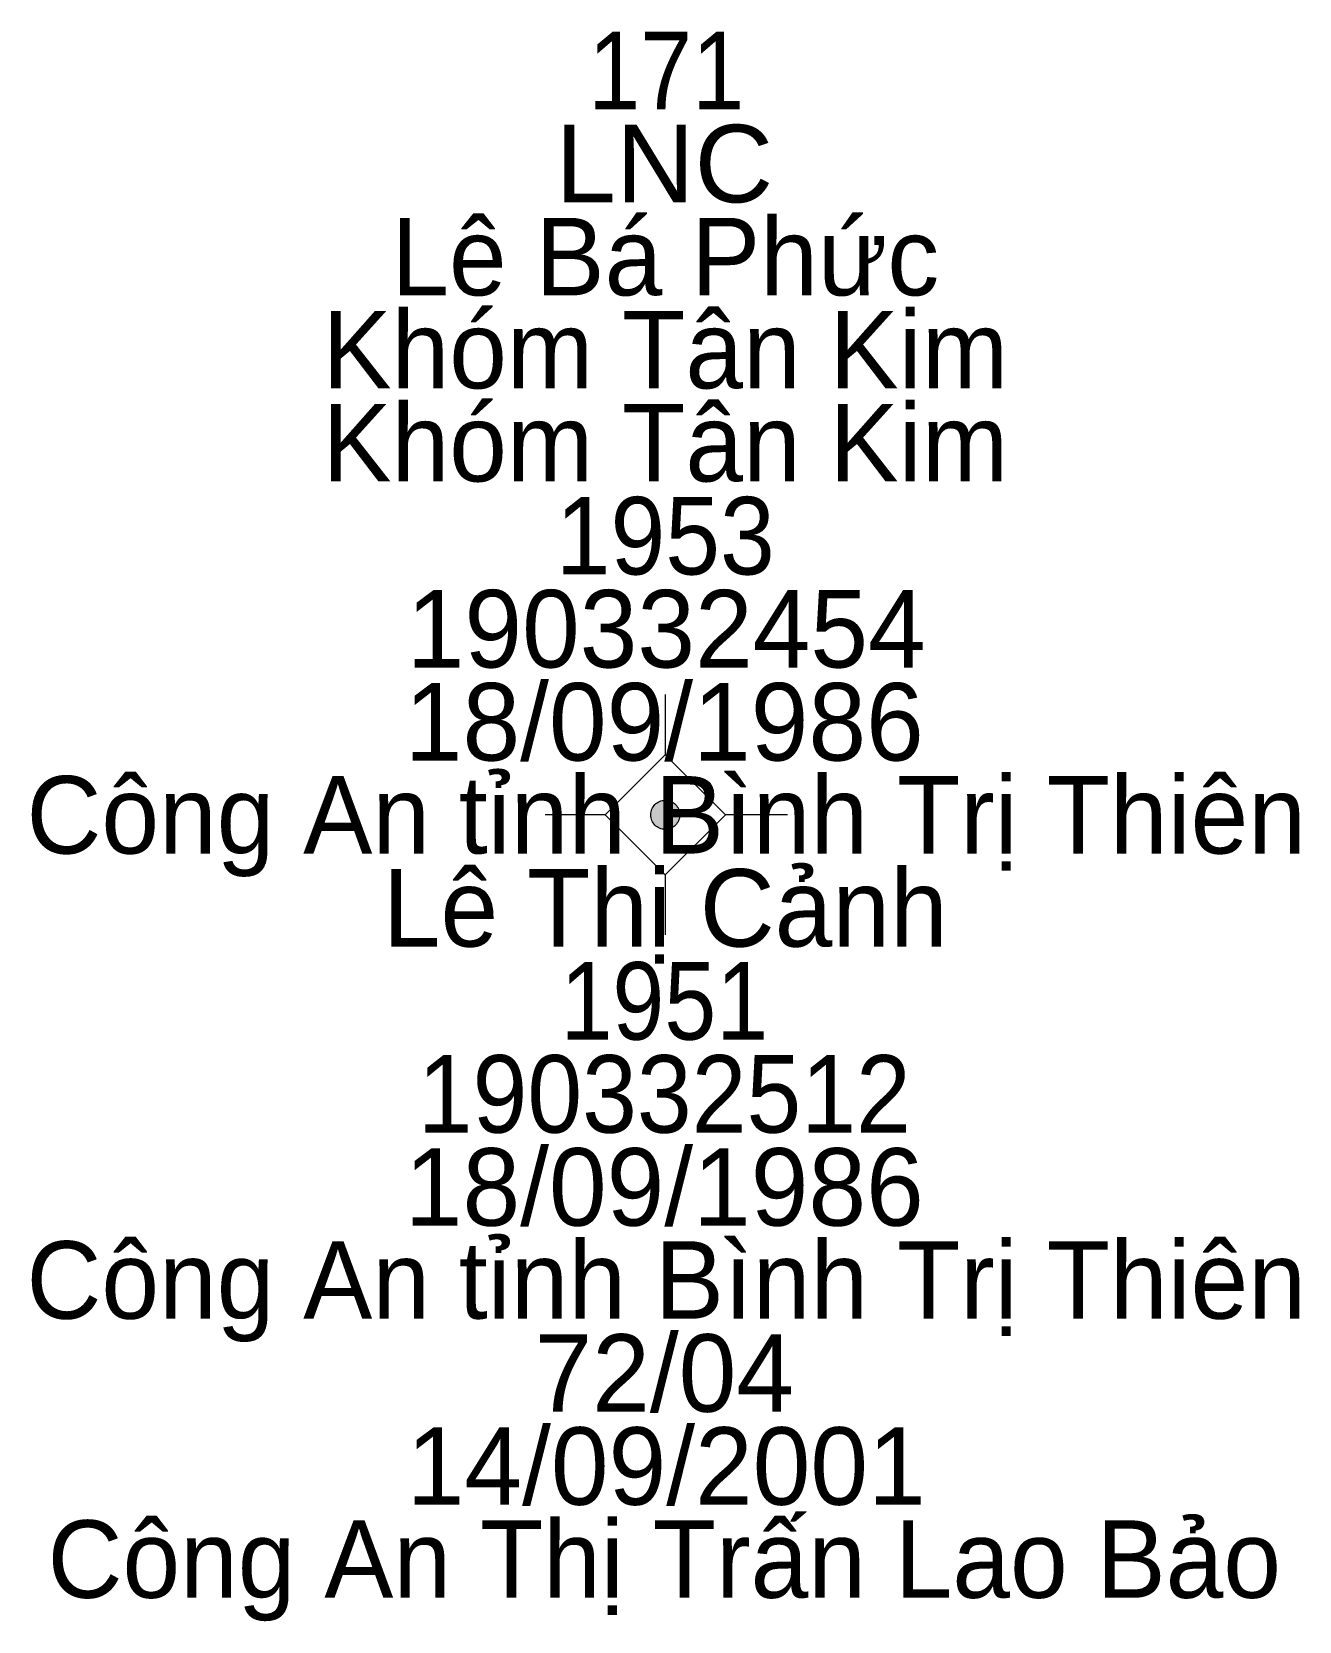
# Model space of a CAD drawing. Header units: metres. Extents: x 535754 to 536552, y 1836422 to 1837057.
# Drawn here: x 536045.9 to 536052.44, y 1836610.72 to 1836618.92 of the extents above; entities that cross this region are included whole.
import ezdxf
from ezdxf.enums import TextEntityAlignment as Align

# ---------------------------------------------------------------- set-up
doc = ezdxf.new("R2010")
doc.units = ezdxf.units.M
doc.header["$LTSCALE"] = 0.16
doc.linetypes.add('MEDIUM_DASHED', pattern=[4.5, 3, -1.5])
doc.layers.add('11', color=7, linetype='MEDIUM_DASHED', lineweight=13)
doc.layers.add('15', color=7, linetype='Continuous', lineweight=13)

msp = doc.modelspace()

# ---------------------------------------------------------------- hatches: boundary and pattern name
at = {"layer": '11'}
msp.add_hatch(color=256, dxfattribs=at).paths.add_polyline_path([(536049.2449, 1836614.88, 1), (536049.0949, 1836614.88, 1)])

# ---------------------------------------------------------------- linework, layer by layer
for p, q in [((536049.17, 1836615.5), (536049.17, 1836615.19)), ((536048.86, 1836614.88), (536048.55, 1836614.88)), ((536049.8, 1836614.88), (536049.48, 1836614.88)), ((536049.17, 1836614.57), (536049.17, 1836614.26))]:
    msp.add_line(p, q, dxfattribs=at)
msp.add_lwpolyline([(536049.17, 1836615.19), (536048.86, 1836614.88), (536049.17, 1836614.57), (536049.48, 1836614.88)], close=True, dxfattribs=at)
msp.add_circle((536049.1699, 1836614.88), 0.075, dxfattribs=at)

# ---------------------------------------------------------------- texts
at = {"layer": '15'}
for s, width, p in [('171', 0.9, (536049.175, 1836618.52)), ('LNC', 1.05, (536049.165, 1836618.04)), ('1953', 0.95, (536049.17, 1836616.12)), ('1951', 0.9, (536049.165, 1836613.72)), ('190332512', 0.95, (536049.165, 1836613.24))]:
    msp.add_text(s, height=0.4, dxfattribs=dict(at, width=width)).set_placement(p, align=Align.CENTER)
for s, p in [('Lê Bá Phức', (536049.17, 1836617.56)), ('Khóm Tân Kim', (536049.17, 1836617.08)), ('Khóm Tân Kim', (536049.17, 1836616.6)), ('190332454', (536049.175, 1836615.64)), ('18/09/1986', (536049.165, 1836615.16)), ('Công An tỉnh Bình Trị Thiên', (536049.175, 1836614.68)), ('Lê Thị Cảnh', (536049.17, 1836614.2)), ('18/09/1986', (536049.165, 1836612.76)), ('Công An tỉnh Bình Trị Thiên', (536049.175, 1836612.28)), ('72/04', (536049.165, 1836611.8)), ('14/09/2001', (536049.175, 1836611.32)), ('Công An Thị Trấn Lao Bảo', (536049.165, 1836610.84))]:
    msp.add_text(s, height=0.4, dxfattribs=at).set_placement(p, align=Align.CENTER)

doc.saveas('drawing.dxf')
